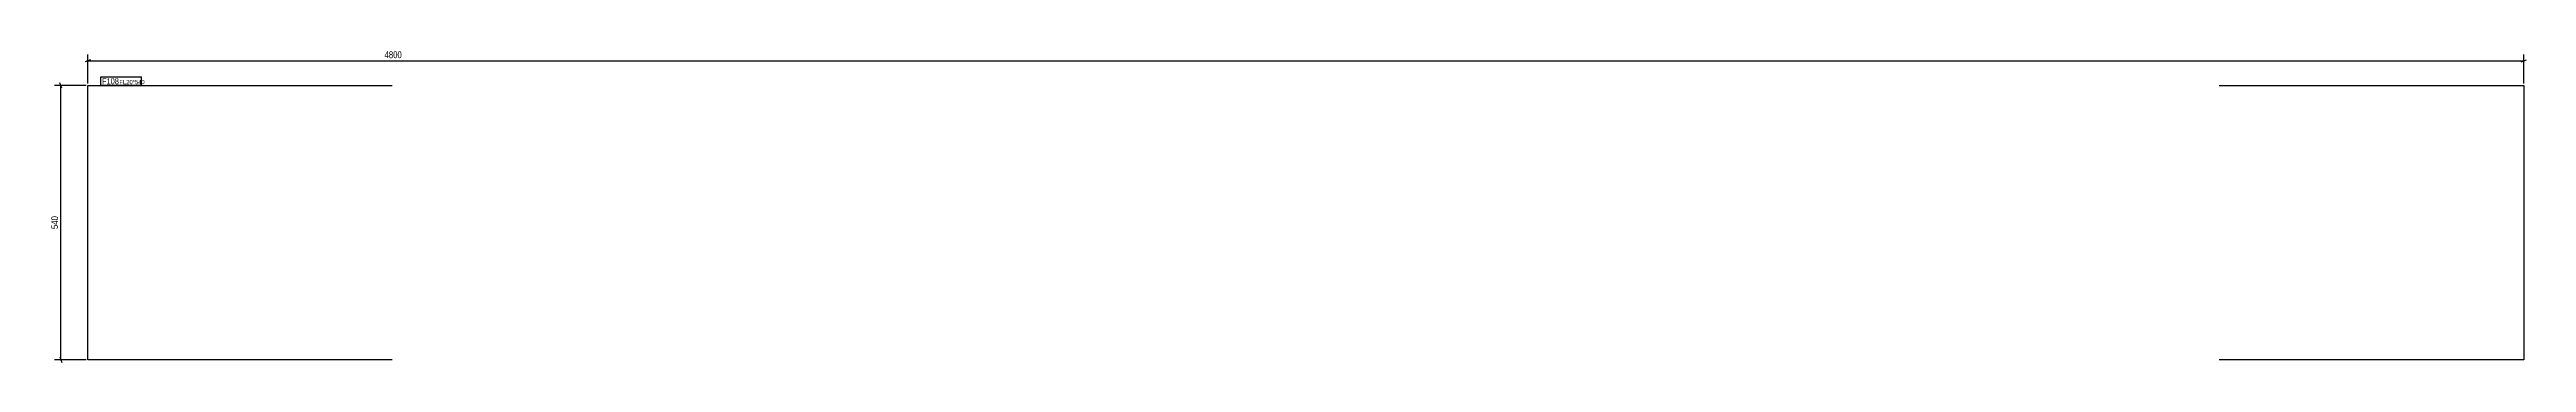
# Model space of a CAD drawing. Header units: millimetres. Extents: x 8 to 4888, y 10 to 626.
import ezdxf

# ---------------------------------------------------------------- set-up
doc = ezdxf.new("R2010")
doc.units = ezdxf.units.MM
for name, color, linetype in [('MÅLSÆTNING', 7, 'Continuous'), ('STÅL', 7, 'Continuous'), ('TEKST', 7, 'Continuous')]:
    doc.layers.add(name, color=color, linetype=linetype)
doc.styles.add('Arial Narrow', font='ARIALN.TTF', dxfattribs={"height": 0.2})

msp = doc.modelspace()

# ---------------------------------------------------------------- linework, layer by layer
at = {"layer": 'MÅLSÆTNING', "color": 7, "linetype": 'Continuous'}
for p, q in [((88.4, 606.2), (77.9, 602)), ((83.1, 559.3), (83.1, 616.5)), ((83.1, 604.1), (4883.1, 604.1)), ((4877.9, 602), (4888.4, 606.2)), ((4883.1, 559.3), (4883.1, 616.5)), ((79.6, 555.8), (17.5, 555.8)), ((32, 550.5), (27.8, 561)), ((29.9, 15.8), (29.9, 555.8)), ((79.6, 15.8), (17.5, 15.8)), ((27.8, 21), (32, 10.5))]:
    msp.add_line(p, q, dxfattribs=at)
at = {"layer": 'STÅL', "color": 2, "linetype": 'Continuous'}
for p, q in [((83.1, 15.8), (83.1, 555.8)), ((83.1, 555.8), (683.1, 555.8)), ((4283.1, 555.8), (4883.1, 555.8)), ((4883.1, 555.8), (4883.1, 15.8)), ((683.1, 15.8), (83.1, 15.8)), ((4883.1, 15.8), (4283.1, 15.8))]:
    msp.add_line(p, q, dxfattribs=at)

# ---------------------------------------------------------------- next in the draw order: wipeouts: each hides what was drawn before it
at = {"color": 0}
for points, layer in [([(4301.2, 606.7), (4301.2, 626.3), (665, 626.3), (665, 606.7)], 'MÅLSÆTNING'), ([(27.3, 301.3), (7.7, 301.3), (7.7, 270.2), (27.3, 270.2)], 'MÅLSÆTNING'), ([(141.7, 558.2), (141.7, 570.5), (111.1, 570.5), (111.1, 558.2)], 'TEKST')]:
    msp.add_wipeout(points, dxfattribs=at).dxf.layer = layer

# ---------------------------------------------------------------- next in the draw order: texts
at = {"layer": 'MÅLSÆTNING', "color": 3, "style": 'Arial Narrow'}
msp.add_text('4800', height=13.36, dxfattribs=at).set_placement((667.8, 609.5))
msp.add_text('540', height=13.36, rotation=90.0002, dxfattribs=at).set_placement((24.5, 273))

# ---------------------------------------------------------------- next in the draw order: wipeouts: each hides what was drawn before it
at = {"color": 0}
msp.add_wipeout([(141.7, 558.2), (141.7, 570.5), (111.1, 570.5), (111.1, 558.2)], dxfattribs=at).dxf.layer = 'TEKST'

# ---------------------------------------------------------------- next in the draw order: linework, layer by layer
at = {"layer": 'TEKST', "color": 7, "linetype": 'Continuous'}
msp.add_line((109, 556.1), (109, 572.6), dxfattribs=at)

# ---------------------------------------------------------------- next in the draw order: wipeouts: each hides what was drawn before it
at = {"color": 0}
msp.add_wipeout([(187, 558.2), (187, 567), (145.4, 567), (145.4, 558.2)], dxfattribs=at).dxf.layer = 'TEKST'

# ---------------------------------------------------------------- next in the draw order: wipeouts: each hides what was drawn before it
msp.add_wipeout([(187, 558.2), (187, 567), (145.4, 567), (145.4, 558.2)], dxfattribs=at).dxf.layer = 'TEKST'

# ---------------------------------------------------------------- next in the draw order: linework, layer by layer
at = {"layer": 'TEKST', "color": 7, "linetype": 'Continuous'}
for p, q in [((109, 572.6), (189.1, 572.6)), ((109, 556.1), (189.1, 556.1)), ((189.1, 556.1), (189.1, 572.6))]:
    msp.add_line(p, q, dxfattribs=at)

# ---------------------------------------------------------------- next in the draw order: texts
at = {"layer": 'TEKST', "color": 3, "style": 'Arial Narrow'}
for s, height, p in [('F108', 11.69, (111.1, 558.2)), ('FL20*540', 8.35, (145.4, 558.2))]:
    msp.add_text(s, height=height, dxfattribs=at).set_placement(p)

doc.saveas('drawing.dxf')
